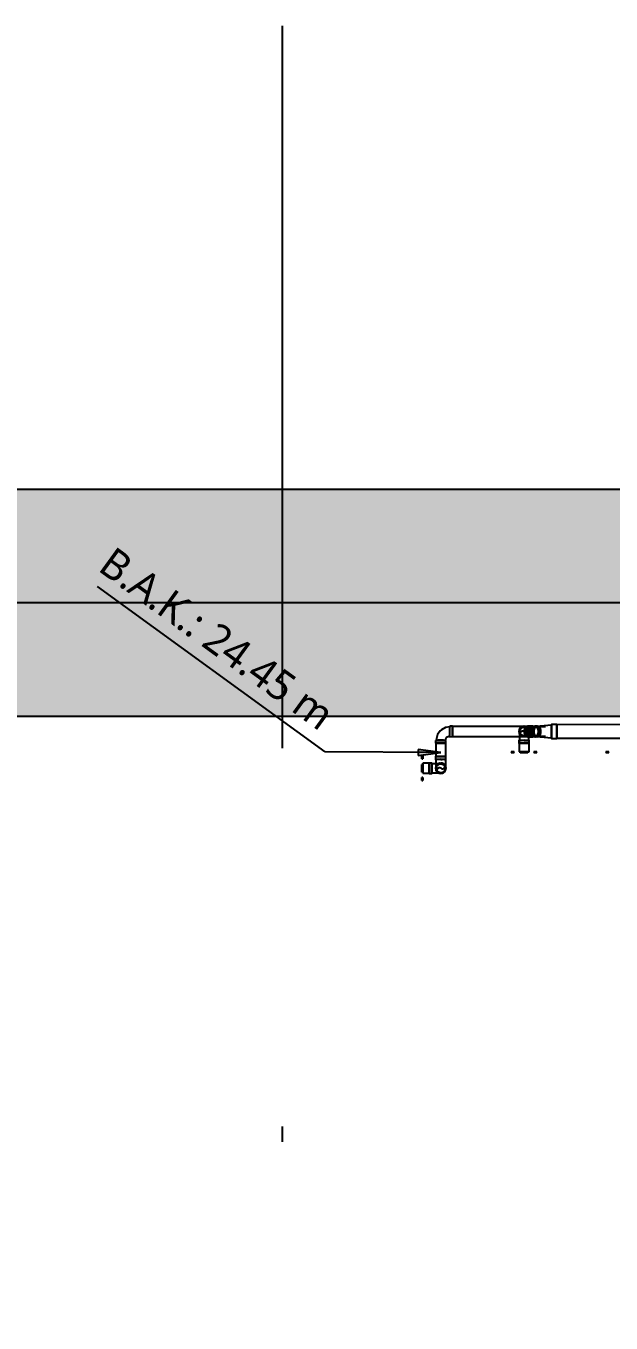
# Model space of a CAD drawing. Header units: inches. Extents: x 400392 to 401495, y 4543971 to 4544133.
# Drawn here: x 400859.7 to 400863.57, y 4544068.63 to 4544077.21 of the extents above; entities that cross this region are included whole.
import ezdxf

# ---------------------------------------------------------------- set-up
doc = ezdxf.new("R2010")
doc.units = ezdxf.units.IN
doc.header["$MEASUREMENT"] = 0
doc.linetypes.add('AKS', pattern=[3, 2.5, -0.25, 0, -0.25])
doc.layers.add('A-DETL-GENF', color=92, linetype='Continuous', lineweight=9)
for name, color, linetype in [('aks prota', 2, 'AKS'), ('kolon tarama prota', 252, 'Continuous'), ('perde prota', 1, 'Continuous')]:
    doc.layers.add(name, color=color, linetype=linetype)
doc.styles.add('Segoe UI Light_1', font='', dxfattribs={"height": 200})
doc.styles.get('Segoe UI Light_1').set_extended_font_data('Segoe UI Light')

# ---------------------------------------------------------------- blocks, each defined once
blk = doc.blocks.new('+24.06 mekanik')
at = {"layer": 'kolon tarama prota'}
blk.add_hatch(color=253, dxfattribs=at).paths.add_polyline_path([(101679.4, 204356.3), (101546, 204284.9), (101569, 204252.8)], flags=0)
at = {"layer": 'kolon tarama prota', "color": 253}
for p, q in [((102530.5, 205202.9), (102191.5, 204956.5)), ((102244.4, 204883.7), (102583.4, 205130)), ((102191, 204957.2), (102162.7, 204936.6)), ((102558.9, 205001.1), (102575.1, 205012.8)), ((102575.1, 205012.8), (102558.9, 205001.1)), ((102558.9, 205001.1), (102561.9, 204997)), ((102561.9, 204997), (102578.1, 205008.8)), ((102578.1, 205008.8), (102561.9, 204997)), ((102578.1, 205008.8), (102575.1, 205012.8)), ((102068.5, 204854), (102053.1, 204842.8)), ((102082.1, 204862.3), (102053.9, 204841.7)), ((102165.5, 204932.7), (102071, 204850.7)), ((102092.2, 204871.2), (102081.4, 204863.4)), ((102138.6, 204899.8), (102094.6, 204867.8)), ((102106.4, 204801.9), (102213.7, 204866.4)), ((102182, 204910.4), (102197.5, 204889)), ((102216.5, 204862.5), (102244.8, 204883.1)), ((102053.9, 204841.8), (101640.9, 204541.7)), ((101679.7, 204488.3), (102092.7, 204788.4)), ((102053.1, 204842.8), (102042, 204834.7)), ((102082.3, 204779.2), (102093.4, 204787.3)), ((102092.7, 204788.3), (102120.9, 204808.9)), ((102093.5, 204787.3), (102108.9, 204798.5)), ((102121.7, 204807.8), (102132.5, 204815.7)), ((102130.1, 204819), (102174, 204851)), ((102049.5, 204725.2), (102060.7, 204709.8)), ((102061.8, 204710.5), (102095.4, 204664.3)), ((102101.9, 204669), (102142.3, 204698.3)), ((102142.3, 204698.3), (102101.9, 204669)), ((102104.8, 204664.9), (102145.2, 204694.3)), ((102145.2, 204694.3), (102104.8, 204664.9)), ((102116.2, 204750.1), (102105, 204765.5)), ((102148.8, 204703), (102115.2, 204749.3)), ((102145.2, 204694.3), (102142.3, 204698.3)), ((102174.7, 204721.9), (102190.8, 204733.6)), ((102190.8, 204733.6), (102174.7, 204721.9)), ((102174.7, 204721.9), (102177.6, 204717.8)), ((102177.6, 204717.8), (102193.8, 204729.6)), ((102193.8, 204729.6), (102177.6, 204717.8)), ((102193.8, 204729.6), (102190.8, 204733.6)), ((102053.3, 204633.7), (102069.5, 204645.4)), ((102069.5, 204645.4), (102053.3, 204633.7)), ((102053.3, 204633.7), (102056.2, 204629.6)), ((102056.2, 204629.6), (102072.4, 204641.4)), ((102072.4, 204641.4), (102056.2, 204629.6)), ((102072.4, 204641.4), (102069.5, 204645.4)), ((102101.9, 204669), (102104.8, 204664.9)), ((101640.1, 204542.8), (101624.7, 204531.6)), ((101670.8, 204426.5), (101659.6, 204441.9)), ((101665, 204476), (101680.4, 204487.2)), ((101721.1, 204355), (101669.7, 204425.7)), ((101679.4, 204356.3), (101059.1, 203911.3)), ((101679.4, 204356.3), (101546, 204284.9)), ((101569, 204252.8), (101679.4, 204356.3)), ((101604.1, 204401.6), (101615.3, 204386.2)), ((101616.4, 204386.9), (101667.7, 204316.2)), ((101733.4, 204340.3), (101722.2, 204355.8)), ((101546, 204284.9), (101569, 204252.8)), ((101595.5, 204268.6), (101591.4, 204265.7)), ((101591.4, 204265.7), (101603.2, 204249.5)), ((101603.2, 204249.5), (101591.4, 204265.7)), ((101595.5, 204268.6), (101607.2, 204252.4)), ((101607.2, 204252.4), (101595.5, 204268.6)), ((101658, 204253.7), (101624.1, 204229.1)), ((101672.6, 204266), (101657.2, 204254.8)), ((101677.4, 204227), (101658, 204253.7)), ((101658, 204253.7), (101677.4, 204227)), ((101666.7, 204315.4), (101677.9, 204300)), ((101603.2, 204249.5), (101607.2, 204252.4)), ((101643.5, 204202.4), (101624.1, 204229.1)), ((101624.1, 204229.1), (101643.5, 204202.4)), ((101628.8, 204222.7), (101624.8, 204219.7)), ((101624.8, 204219.7), (101654.2, 204179.3)), ((101654.2, 204179.3), (101624.8, 204219.7)), ((101628.8, 204222.7), (101658.2, 204182.2)), ((101658.2, 204182.2), (101628.8, 204222.7)), ((101662.9, 204175.7), (101643.5, 204202.4)), ((101643.5, 204202.4), (101662.9, 204175.7)), ((101654.2, 204179.3), (101658.2, 204182.2)), ((101662.9, 204175.7), (101696.8, 204200.3)), ((101696.8, 204200.3), (101677.4, 204227)), ((101677.4, 204227), (101696.8, 204200.3)), ((101697.6, 204199.3), (101713, 204210.5)), ((101679.8, 204152.5), (101675.8, 204149.5)), ((101675.8, 204149.5), (101687.6, 204133.3)), ((101687.6, 204133.3), (101675.8, 204149.5)), ((101679.8, 204152.5), (101691.6, 204136.3)), ((101691.6, 204136.3), (101679.8, 204152.5)), ((101687.6, 204133.3), (101691.6, 204136.3)), ((101059.1, 203911.3), (99197.9, 203911.3))]:
    blk.add_line(p, q, dxfattribs=at)
at = {"layer": 'kolon tarama prota', "color": 253, "flags": 128}
for points in [[(102018.3, 204775.1), (102012.6, 204790.8), (102016.2, 204807.2), (102025, 204817.3)], [(102018.3, 204775.1), (102021.1, 204771.3), (102028.9, 204760.5), (102040.6, 204744.4), (102052.9, 204727.6)], [(102060.5, 204768.5), (102044.7, 204762.8), (102028.4, 204766.3), (102018.3, 204775.1)], [(102025, 204817.3), (102028.8, 204820), (102039.8, 204828), (102044.4, 204831.4)], [(102025, 204817.3), (102040.7, 204822.9), (102057.1, 204819.4), (102067.1, 204810.6)], [(102067.1, 204810.6), (102072.8, 204794.9), (102069.3, 204778.5), (102060.5, 204768.5)], [(102079.9, 204782.6), (102066.9, 204773.2), (102060.8, 204768.7), (102060.5, 204768.5)], [(102101.7, 204763.1), (102088.1, 204781.7), (102076.7, 204797.4), (102069.4, 204807.5), (102067.1, 204810.6)], [(101627.1, 204528.2), (101606.8, 204507.6), (101594.1, 204481.5), (101591.6, 204470.1)], [(101591.6, 204470.1), (101591.8, 204441.1), (101601.3, 204413.8), (101607.5, 204404)], [(101656.3, 204439.5), (101650.8, 204454.8), (101651.1, 204460.7)], [(101651.1, 204460.7), (101658.1, 204475.4), (101662.6, 204479.4)], [(101722.6, 204297.2), (101718.8, 204294.4), (101708, 204286.6), (101691.9, 204274.9), (101675.1, 204262.6)], [(101715.8, 204254.9), (101713, 204258.7), (101705.2, 204269.5), (101693.5, 204285.6), (101681.2, 204302.4)], [(101715.8, 204254.9), (101710.1, 204270.6), (101713.6, 204287), (101722.4, 204297)], [(101757.9, 204248.2), (101742.2, 204242.5), (101725.8, 204246.1), (101715.8, 204254.9)], [(101722.4, 204297), (101738.2, 204302.7), (101754.5, 204299.2), (101764.6, 204290.4)], [(101730, 204337.9), (101743.6, 204319.2), (101755, 204303.6), (101762.4, 204293.4), (101764.6, 204290.4)], [(101764.6, 204290.4), (101770.3, 204274.6), (101766.7, 204258.3), (101757.9, 204248.2)], [(101710.5, 204213.8), (101729.2, 204227.4), (101744.9, 204238.8), (101755, 204246.1), (101758.1, 204248.4)]]:
    blk.add_lwpolyline(points, dxfattribs=at)
at = {"layer": 'kolon tarama prota', "color": 253}
for centre, radius, start, end in [((102042.7, 204792.9), 34.3, 36.01123, 216.01123), ((102042.7, 204792.9), 34.3, 36.01123, 216.01123), ((102042.7, 204792.9), 34.3, 126, 306), ((102042.7, 204792.9), 34.3, 126, 306), ((102042.7, 204792.9), 33, 0, 180), ((102042.7, 204792.9), 33, 180, 0), ((102042.7, 204792.9), 30.2, 36.01123, 216.01123), ((102042.7, 204792.9), 30.2, 126, 306), ((102042.7, 204792.9), 34.3, 216.01123, 36.01123), ((102042.7, 204792.9), 34.3, 216.01123, 36.01123), ((102042.7, 204792.9), 30.2, 216.01123, 36.01123), ((102042.7, 204792.9), 34.3, 306, 126), ((102042.7, 204792.9), 34.3, 306, 126), ((102042.7, 204792.9), 30.2, 306, 126), ((102042.7, 204776.4), 16.5, 90, 270), ((102042.7, 204809.4), 16.5, 270, 90), ((101740.2, 204272.6), 34.3, 126, 306), ((101740.2, 204272.6), 34.3, 126, 306), ((101740.3, 204272.8), 34.3, 36, 216), ((101740.3, 204272.8), 34.3, 36, 216), ((101740.2, 204272.6), 33, 0, 180), ((101740.2, 204272.6), 33, 180, 0), ((101740.2, 204272.6), 30.2, 126, 306), ((101740.3, 204272.8), 30.2, 36, 216), ((101740.3, 204272.8), 34.3, 216, 36), ((101740.3, 204272.8), 34.3, 216, 36), ((101740.3, 204272.8), 30.2, 216, 36), ((101740.2, 204272.6), 34.3, 306, 126), ((101740.2, 204272.6), 34.3, 306, 126), ((101740.2, 204272.6), 30.2, 306, 126), ((101740.2, 204256.1), 16.5, 90, 270), ((101740.2, 204289.1), 16.5, 270, 90)]:
    blk.add_arc(centre, radius, start, end, dxfattribs=at)
for centre, major_axis, ratio, start_param, end_param in [((102217.9, 204920.1), (-26.9, 37), 0.009982, 4.712389, 7.853982), ((102217.9, 204920.1), (-26.5, 36.4), 0.009982, 0, 1.570796), ((102217.9, 204920.1), (-26.5, 36.4), 0.009982, 4.712389, 6.283185), ((102088.7, 204826.3), (-20.2, 27.8), 0.009982, 4.712389, 7.853982), ((102101.5, 204835.6), (-20.2, 27.8), 0.71413, 4.712389, 7.853982), ((102101.5, 204835.6), (-19.4, 26.7), 0.693817, 0, 1.570796), ((102101.5, 204835.6), (-19.4, 26.7), 0.693817, 4.712389, 6.283185), ((102112.3, 204843.4), (-20.2, 27.8), 0.71413, 4.712389, 7.853982), ((102112.3, 204843.4), (-17.7, 24.4), 0.71413, 4.712389, 7.853982), ((102112.3, 204843.4), (-20.2, 27.8), 0.71413, 1.570796, 4.712389), ((102112.3, 204843.4), (-17.7, 24.4), 0.71413, 1.570796, 4.712389), ((102189.6, 204899.6), (-26.9, 37), 0.009982, 4.712389, 7.853982), ((102174.1, 204888.3), (-17.7, 24.4), 0.71413, 4.712389, 5.165678), ((102189.6, 204899.6), (-26.9, 37), 0.009982, 1.570796, 4.712389), ((102174.1, 204888.3), (-17.7, 24.4), 0.71413, 4.2591, 4.712389), ((102217.9, 204920.1), (-26.9, 37), 0.009982, 1.570796, 4.712389), ((102217.9, 204920.1), (-26.5, 36.4), 0.009982, 1.570796, 3.141593), ((102217.9, 204920.1), (-26.5, 36.4), 0.009982, 3.141593, 4.712389), ((102062.2, 204807), (-20.2, 27.8), 0.693817, 4.712389, 7.853982), ((102062.2, 204807), (-17.7, 24.4), 0.693817, 4.712389, 7.853982), ((102062.2, 204807), (-20.2, 27.8), 0.693817, 1.570796, 4.712389), ((102073.3, 204815), (-19.4, 26.7), 0.693817, 0, 1.570796), ((102073.3, 204815), (-20.2, 27.8), 0.693817, 4.712389, 7.853982), ((102062.2, 204807), (-17.7, 24.4), 0.693817, 1.570796, 4.712389), ((102073.3, 204815.1), (-20.2, 27.8), 0.009982, 4.712389, 7.853982), ((102073.3, 204815.1), (-19.4, 26.7), 0.009982, 0, 1.570796), ((102073.3, 204815), (-19.4, 26.7), 0.693817, 4.712389, 6.283185), ((102073.3, 204815.1), (-19.4, 26.7), 0.009982, 4.712389, 6.283185), ((102073.3, 204815), (-20.2, 27.8), 0.693817, 1.570796, 4.712389), ((102073.3, 204815), (-19.4, 26.7), 0.693817, 1.570796, 3.141593), ((102073.3, 204815.1), (-20.2, 27.8), 0.009982, 1.570796, 4.712389), ((102073.3, 204815.1), (-19.4, 26.7), 0.009982, 1.570796, 3.141593), ((102073.3, 204815.1), (-19.4, 26.7), 0.009982, 3.141593, 4.712389), ((102101.5, 204835.6), (-20.2, 27.8), 0.71413, 1.570796, 4.712389), ((102101.5, 204835.6), (-19.4, 26.7), 0.693817, 1.570796, 3.141593), ((102088.7, 204826.3), (-20.2, 27.8), 0.009982, 1.570796, 4.712389), ((102073.3, 204815), (-19.4, 26.7), 0.693817, 3.141593, 4.712389), ((102101.5, 204835.6), (-19.4, 26.7), 0.693817, 3.141593, 4.712389), ((102077.3, 204745.3), (27.8, 20.2), 0.01, 1.570796, 4.712389), ((102077.3, 204745.3), (24.4, 17.7), 0.01, 1.570796, 4.712389), ((102088.5, 204729.9), (27.8, 20.2), 0.01, 1.570796, 4.712389), ((102088.5, 204729.9), (26.7, 19.4), 0.01, 1.570796, 3.141593), ((102088.5, 204729.9), (26.7, 19.4), 0.01, 3.141593, 4.712389), ((102077.3, 204745.3), (-27.8, -20.2), 0.01, 1.570796, 4.712389), ((102077.3, 204745.3), (-24.4, -17.7), 0.01, 1.570796, 4.712389), ((102088.5, 204729.9), (-27.8, -20.2), 0.01, 1.570796, 4.712389), ((102088.5, 204729.9), (26.7, 19.4), 0.01, 0, 1.570796), ((102088.5, 204729.9), (26.7, 19.4), 0.01, 4.712389, 6.283185), ((102122.1, 204683.6), (26.7, 19.4), 0.01, 1.570796, 3.141593), ((102122.1, 204683.6), (26.7, 19.4), 0.01, 3.141593, 4.712389), ((102122.1, 204683.6), (26.7, 19.4), 0.01, 0, 1.570796), ((102122.1, 204683.6), (26.7, 19.4), 0.01, 4.712389, 6.283185), ((101644.8, 204503.8), (-20.2, 27.8), 0.009982, 0.009999, 3.151592), ((101644.8, 204503.8), (-20.2, 27.8), 0.009982, 3.151592, 6.293184), ((101644.8, 204503.8), (-17.7, 24.4), 0.009982, 3.151592, 6.293184), ((101644.8, 204503.8), (-17.7, 24.4), 0.009982, 0.009999, 3.151592), ((101660.3, 204515), (-20.2, 27.8), 0.009982, 3.151592, 6.293184), ((101660.3, 204515), (-20.2, 27.8), 0.009982, 0.009999, 3.151592), ((101660.3, 204515), (-19.4, 26.7), 0.009982, 0, 1.570796), ((101660.3, 204515), (-19.4, 26.7), 0.009982, 4.712389, 6.283185), ((101660.3, 204515), (-19.4, 26.7), 0.009982, 1.570796, 3.141593), ((101660.3, 204515), (-19.4, 26.7), 0.009982, 3.141593, 4.712389), ((101631.9, 204421.7), (27.8, 20.2), 0.01, 6.273204, 9.414797), ((101631.9, 204421.7), (27.8, 20.2), 0.01, 3.131611, 6.273204), ((101631.9, 204421.7), (24.4, 17.7), 0.01, 3.131611, 6.273204), ((101631.9, 204421.7), (24.4, 17.7), 0.01, 6.273204, 9.414797), ((101643, 204406.3), (27.8, 20.2), 0.01, 3.131611, 6.273204), ((101643, 204406.3), (27.8, 20.2), 0.01, 6.273204, 9.414797), ((101643, 204406.3), (26.7, 19.4), 0.01, 0, 1.570796), ((101643, 204406.3), (26.7, 19.4), 0.01, 4.712389, 6.283185), ((101643, 204406.3), (26.7, 19.4), 0.01, 1.570796, 3.141593), ((101643, 204406.3), (26.7, 19.4), 0.01, 3.141593, 4.712389), ((101694.4, 204335.6), (-27.8, -20.2), 0.01, 1.570796, 4.712389), ((101694.4, 204335.6), (26.7, 19.4), 0.01, 0, 1.570796), ((101694.4, 204335.6), (26.7, 19.4), 0.01, 4.712389, 6.283185), ((101705.6, 204320.2), (-27.8, -20.2), 0.01, 1.570796, 4.712389), ((101677.4, 204227), (20.2, -27.8), 0.01, 1.570796, 4.712389), ((101694.4, 204335.6), (-27.8, -20.2), 0.01, 4.712389, 7.853982), ((101694.4, 204335.6), (26.7, 19.4), 0.01, 1.570796, 3.141593), ((101694.4, 204335.6), (26.7, 19.4), 0.01, 3.141593, 4.712389), ((101692.8, 204238.2), (20.2, -27.8), 0.01, 1.570796, 4.712389), ((101692.8, 204238.2), (17.7, -24.4), 0.01, 1.570796, 4.712389), ((101705.6, 204320.2), (-27.8, -20.2), 0.01, 4.712389, 7.853982), ((101705.6, 204320.2), (-24.4, -17.7), 0.01, 4.712389, 7.853982), ((101705.6, 204320.2), (-24.4, -17.7), 0.01, 1.570796, 4.712389), ((101677.4, 204227), (-20.2, 27.8), 0.01, 1.570796, 4.712389), ((101692.8, 204238.2), (-20.2, 27.8), 0.01, 1.570796, 4.712389), ((101692.8, 204238.2), (-17.7, 24.4), 0.01, 1.570796, 4.712389)]:
    blk.add_ellipse(centre, major_axis=major_axis, ratio=ratio, start_param=start_param, end_param=end_param, dxfattribs=at)
at = {"layer": 'kolon tarama prota', "color": 253, "style": 'Segoe UI Light_1'}
blk.add_text('B.A.K.: 24.45 m', height=200, dxfattribs=at).set_placement((99129.9, 203997.2))

msp = doc.modelspace()

# ---------------------------------------------------------------- hatches: boundary and pattern name
at = {"layer": 'kolon tarama prota'}
h = msp.add_hatch(color=256, dxfattribs=at)
h.dxf.hatch_style = 1
h.paths.add_polyline_path([(400868.0437, 4544074.1433), (400840.9587, 4544074.1433), (400840.9587, 4544074.5433), (400839.9587, 4544074.5433), (400839.9587, 4544074.1433), (400832.7587, 4544074.1433), (400832.7587, 4544074.5433), (400831.7587, 4544074.5433), (400831.7587, 4544074.1433), (400818.3473, 4544074.1433), (400820.4119, 4544072.6433), (400866.8437, 4544072.6433), (400866.8437, 4544047.7433), (400854.9952, 4544047.7433), (400854.9952, 4544045.9433), (400855.9952, 4544045.9433), (400855.9952, 4544046.2433), (400868.0437, 4544046.2433), (400868.0437, 4544049.2874), (400868.4437, 4544049.2874), (400868.4437, 4544050.2874), (400868.0457, 4544050.2874), (400868.0457, 4544056.1374), (400868.4437, 4544056.1374), (400868.4437, 4544057.1374), (400868.0437, 4544057.1374)])

# ---------------------------------------------------------------- linework, layer by layer
at = {"layer": 'aks prota', "ltscale": 10}
for p, q in [((400861.3964, 4544042.3321), (400861.3964, 4544077.2054)), ((400877.8139, 4544073.3933), (400711.8947, 4544073.3933))]:
    msp.add_line(p, q, dxfattribs=at)
at = {"layer": 'perde prota'}
for points in [[(400868.0437, 4544074.1433), (400868.0437, 4544057.1374), (400868.4437, 4544057.1374), (400868.4437, 4544056.1374), (400868.0457, 4544056.1374), (400868.0457, 4544050.2874), (400868.4437, 4544050.2874), (400868.4437, 4544049.2874), (400868.0437, 4544049.2874), (400868.0437, 4544046.2433), (400855.9952, 4544046.2433), (400855.9952, 4544045.9433), (400854.9952, 4544045.9433), (400854.9952, 4544047.7433), (400866.8437, 4544047.7433), (400866.8437, 4544072.6433), (400820.4119, 4544072.6433), (400818.3473, 4544074.1433), (400831.7587, 4544074.1433)], [(400868.0437, 4544074.1433), (400840.9587, 4544074.1433)]]:
    msp.add_lwpolyline(points, dxfattribs=at)

# ---------------------------------------------------------------- block references
at = {"layer": 'A-DETL-GENF', "xscale": 0.001, "yscale": 0.001, "zscale": 0.001, "rotation": 323.9999999999982}
msp.add_blockref('+24.06 mekanik', (400660.0652, 4543966.8416), dxfattribs=at)

doc.saveas('drawing.dxf')
